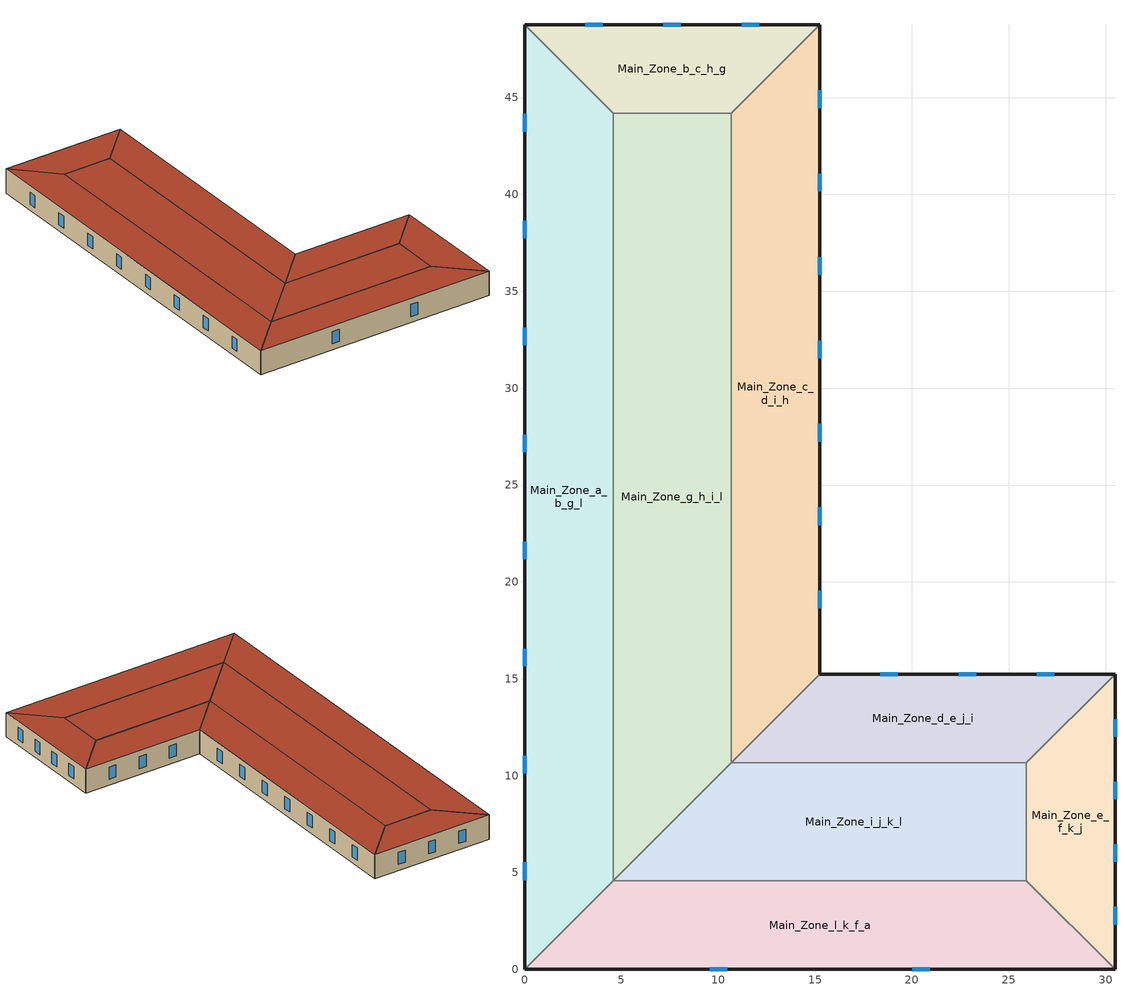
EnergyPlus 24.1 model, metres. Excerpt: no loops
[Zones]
Main_Zone_a_b_g_l
 floor ground (BotFloorConstruction): 0,0 0,48.77 4.57,44.19 4.57,4.57 z0
 wall outside (FaceBrkIns4LWConcBlkGyp_R-17): 0,48.77 0,0 z0:3.05
 wall to Main_Zone_l_k_f_a (IntWallConstruction): 0,0 4.57,4.57 z0:3.05
 wall to Main_Zone_g_h_i_l (IntWallConstruction): 4.57,44.19 4.57,4.57 z0:3.05
 window (WinLib_2003): 0,5.52 0,4.61 / 0,11.04 0,10.13 / 0,16.56 0,15.65 / 0,22.08 0,21.17 / 0,27.6 0,26.69 / 0,33.12 0,32.21 / 0,38.64 0,37.73 / 0,44.16 0,43.25 z0.76:2.29
 roof outside (SlagFeltIns6LWConcGapAcoTile_R-21): 4.57,4.57 4.57,44.19 0,48.77 0,0 z3.05
Main_Zone_b_c_h_g
 floor ground (BotFloorConstruction): 0,48.77 15.24,48.77 10.67,44.19 4.57,44.19 z0
 wall outside (FaceBrkIns4LWConcBlkGyp_R-17): 15.24,48.77 0,48.77 z0:3.05
 wall to Main_Zone_a_b_g_l (IntWallConstruction): 4.57,44.19 0,48.77 z0:3.05
 wall to Main_Zone_g_h_i_l (IntWallConstruction): 10.67,44.19 4.57,44.19 z0:3.05
 window (WinLib_2003): 4.04,48.77 3.12,48.77 / 8.08,48.77 7.16,48.77 / 12.12,48.77 11.2,48.77 z0.76:2.29
 roof outside (SlagFeltIns6LWConcGapAcoTile_R-21): 4.57,44.19 10.67,44.19 15.24,48.77 0,48.77 z3.05
Main_Zone_c_d_i_h
 floor ground (BotFloorConstruction): 15.24,48.77 15.24,15.24 10.67,10.67 10.67,44.19 z0
 wall outside (FaceBrkIns4LWConcBlkGyp_R-17): 15.24,15.24 15.24,48.77 z0:3.05
 wall to Main_Zone_b_c_h_g (IntWallConstruction): 15.24,48.77 10.67,44.19 z0:3.05
 wall to Main_Zone_g_h_i_l (IntWallConstruction): 10.67,10.67 10.67,44.19 z0:3.05
 window (WinLib_2003): 15.24,44.46 15.24,45.37 / 15.24,40.16 15.24,41.07 / 15.24,35.85 15.24,36.76 / 15.24,31.55 15.24,32.46 / 15.24,27.24 15.24,28.15 / 15.24,22.94 15.24,23.85 / 15.24,18.63 15.24,19.54 z0.76:2.29
 roof outside (SlagFeltIns6LWConcGapAcoTile_R-21): 10.67,44.19 10.67,10.67 15.24,15.24 15.24,48.77 z3.05
Main_Zone_d_e_j_i
 floor ground (BotFloorConstruction): 15.24,15.24 30.48,15.24 25.91,10.67 10.67,10.67 z0
 wall outside (FaceBrkIns4LWConcBlkGyp_R-17): 30.48,15.24 15.24,15.24 z0:3.05
 wall to Main_Zone_c_d_i_h (IntWallConstruction): 10.67,10.67 15.24,15.24 z0:3.05
 wall to Main_Zone_i_j_k_l (IntWallConstruction): 25.91,10.67 10.67,10.67 z0:3.05
 window (WinLib_2003): 19.28,15.24 18.36,15.24 / 23.32,15.24 22.4,15.24 / 27.35,15.24 26.44,15.24 z0.76:2.29
 roof outside (SlagFeltIns6LWConcGapAcoTile_R-21): 10.67,10.67 25.91,10.67 30.48,15.24 15.24,15.24 z3.05
Main_Zone_e_f_k_j
 floor ground (BotFloorConstruction): 30.48,15.24 30.48,0 25.91,4.57 25.91,10.67 z0
 wall outside (FaceBrkIns4LWConcBlkGyp_R-17): 30.48,0 30.48,15.24 z0:3.05
 wall to Main_Zone_d_e_j_i (IntWallConstruction): 30.48,15.24 25.91,10.67 z0:3.05
 wall to Main_Zone_i_j_k_l (IntWallConstruction): 25.91,4.57 25.91,10.67 z0:3.05
 window (WinLib_2003): 30.48,12.01 30.48,12.92 / 30.48,8.78 30.48,9.69 / 30.48,5.55 30.48,6.46 / 30.48,2.32 30.48,3.23 z0.76:2.29
 roof outside (SlagFeltIns6LWConcGapAcoTile_R-21): 25.91,10.67 25.91,4.57 30.48,0 30.48,15.24 z3.05
Main_Zone_g_h_i_l
 floor ground (BotFloorConstruction): 4.57,44.19 10.67,44.19 10.67,10.67 4.57,4.57 z0
 wall to Main_Zone_i_j_k_l (IntWallConstruction): 10.67,10.67 4.57,4.57 z0:3.05
 roof outside (SlagFeltIns6LWConcGapAcoTile_R-21): 4.57,4.57 10.67,10.67 10.67,44.19 4.57,44.19 z3.05
Main_Zone_i_j_k_l
 floor ground (BotFloorConstruction): 10.67,10.67 25.91,10.67 25.91,4.57 4.57,4.57 z0
 wall to Main_Zone_l_k_f_a (IntWallConstruction): 25.91,4.57 4.57,4.57 z0:3.05
 roof outside (SlagFeltIns6LWConcGapAcoTile_R-21): 4.57,4.57 25.91,4.57 25.91,10.67 10.67,10.67 z3.05
Main_Zone_l_k_f_a
 floor ground (BotFloorConstruction): 4.57,4.57 25.91,4.57 30.48,0 0,0 z0
 wall outside (FaceBrkIns4LWConcBlkGyp_R-17): 0,0 30.48,0 z0:3.05
 wall to Main_Zone_e_f_k_j (IntWallConstruction): 25.91,4.57 30.48,0 z0:3.05
 window (WinLib_2003): 20.01,0 20.93,0 / 9.55,0 10.46,0 z0.76:2.29
 roof outside (SlagFeltIns6LWConcGapAcoTile_R-21): 0,0 30.48,0 25.91,4.57 4.57,4.57 z3.05
[Building]
LBuilding-G000: Loads convergence tolerance value=0.04; Maximum number of warmup days=20; Minimum number of warmup days=6; North axis=0; Solar distribution=FullInteriorAndExterior; Temperature convergence tolerance value=0.4; Terrain=Suburbs
[Site:GroundTemperature:BuildingSurface]
20.03, 20.03, 20.13, 20.3, 20.43, 20.52, 20.62, 20.77, 20.78, 20.55, 20.44, 20.2
[Site:Location]
CHICAGO_IL_USA TMY2-94846: Elevation=190; Latitude=41.78; Longitude=-87.75; Time zone=-6
[SizingPeriod:DesignDay] Barometric pressure=99063; Day of month=21; Daylight saving time indicator=No; Humidity condition type=WetBulb; Rain indicator=No; Snow indicator=No; Solar model indicator=ASHRAEClearSky
Name | Daily dry bulb temperature range | Day type | Maximum dry bulb temperature | Month | Sky clearness | Wetbulb or dewpoint at maximum dry bulb | Wind direction | Wind speed
CHICAGO_IL_USA Annual Cooling 1% Design Conditions DB/MCWB | 10.7 | SummerDesignDay | 31.5 | 7 | 1 | 23 | 230 | 5.3
CHICAGO_IL_USA Annual Heating 99% Design Conditions DB | 0 | WinterDesignDay | -17.3 | 1 | 0 | -17.3 | 270 | 4.9
[Construction]
BotFloorConstruction: ConcForBotFloor
FaceBrkIns4LWConcBlkGyp_R-17: HF-A2, R-17, HF-C2, HF-E1
FurnitureConstruction: FurnitureMaterial
IntWallConstruction: GypForInterior, AirGap, ConcForInterior, AirGap, GypForInterior
SlagFeltIns6LWConcGapAcoTile_R-21: HF-E2, HF-E3, R-21, HF-C15, AirGap, HF-E5
WinLib_2003: CLEAR 6MM, AIR 6MM, CLEAR 6MM
[Material] Thermal absorptance=0.9
Name | Conductivity | Density | Roughness | Solar absorptance | Specific heat | Thickness | Visible absorptance
ConcForBotFloor | 1.73 | 2243 | Smooth | 0.65 | 837 | 0.1524 | 0.65
ConcForInterior | 0.5708 | 609 | Smooth | 0.65 | 837 | 0.2033 | 0.65
FurnitureMaterial | 11 | 544.62 | MediumSmooth | 0.78 | 1210 | 0.1 | 0.78
GypForInterior; HF-E1 | 0.7264 | 1602 | Smooth | 0.92 | 837 | 0.0191 | 0.92
HF-A2 | 1.332 | 2082 | Smooth | 0.93 | 920 | 0.1016 | 0.93
HF-C2 | 0.3805 | 609 | Smooth | 0.65 | 837 | 0.1015 | 0.65
HF-C15 | 0.173 | 641 | Smooth | 0.65 | 837 | 0.1524 | 0.65
HF-E2 | 1.436 | 881 | Smooth | 0.55 | 1674 | 0.0127 | 0.55
HF-E3 | 0.1903 | 1121 | Smooth | 0.75 | 1674 | 0.0095 | 0.75
HF-E5 | 0.0605 | 481 | Smooth | 0.32 | 837 | 0.0191 | 0.32
[Material:AirGap]
AirGap: Thermal resistance=0.1762
[Material:NoMass] Roughness=Rough; Solar absorptance=0.75; Thermal absorptance=0.9; Visible absorptance=0.75
Name | Thermal resistance
R-17 | 2.991904
R-21 | 3.695882
[WindowMaterial:Gas]
AIR 6MM: Gas type=Air; Thickness=0.0063
[WindowMaterial:Glazing]
CLEAR 6MM: Back side infrared hemispherical emissivity=0.84; Back side solar reflectance at normal incidence=0.071; Back side visible reflectance at normal incidence=0.08; Conductivity=0.9; Front side infrared hemispherical emissivity=0.84; Front side solar reflectance at normal incidence=0.071; Front side visible reflectance at normal incidence=0.08; Infrared transmittance at normal incidence=0; Optical data type=SpectralAverage; Solar transmittance at normal incidence=0.775; Thickness=0.006; Visible transmittance at normal incidence=0.881
[AvailabilityManager:NightCycle]
VAV WITH REHEAT Availability Manager: Applicability schedule=ALWAYS_ON; Control type=StayOff; Cycling run time=1800; Cycling run time control type=FixedRunTime; Fan schedule=FanAvailSched; Thermostat tolerance=1
[ElectricEquipment] Design level calculation method=Watts/Area; End use subcategory=0; Fraction latent=0; Fraction lost=0; Fraction radiant=0.25; Schedule=Elec_office_Sch; Watts per floor area=2.36625
Name | Zone or zonelist or space or spacelist
Main_Zone_a_b_g_l_Elec | Main_Zone_a_b_g_l
Main_Zone_b_c_h_g_Elec | Main_Zone_b_c_h_g
Main_Zone_c_d_i_h_Elec | Main_Zone_c_d_i_h
Main_Zone_d_e_j_i_Elec | Main_Zone_d_e_j_i
Main_Zone_e_f_k_j_Elec | Main_Zone_e_f_k_j
Main_Zone_g_h_i_l_Elec | Main_Zone_g_h_i_l
Main_Zone_i_j_k_l_Elec | Main_Zone_i_j_k_l
Main_Zone_l_k_f_a_Elec | Main_Zone_l_k_f_a
[InternalMass] Construction=FurnitureConstruction
Name | Zone or zonelist | Surface area
Main_Zone_a_b_g_l_Furniture1; Main_Zone_a_b_g_l_Furniture2 | Main_Zone_a_b_g_l | 90.7639
Main_Zone_b_c_h_g_Furniture1; Main_Zone_b_c_h_g_Furniture2 | Main_Zone_b_c_h_g | 21.9085
Main_Zone_c_d_i_h_Furniture1; Main_Zone_c_d_i_h_Furniture2 | Main_Zone_c_d_i_h | 68.8553
Main_Zone_d_e_j_i_Furniture1; Main_Zone_d_e_j_i_Furniture2 | Main_Zone_d_e_j_i | 31.2979
Main_Zone_e_f_k_j_Furniture1; Main_Zone_e_f_k_j_Furniture2 | Main_Zone_e_f_k_j | 21.9085
Main_Zone_g_h_i_l_Furniture1; Main_Zone_g_h_i_l_Furniture2 | Main_Zone_g_h_i_l | 100.153
Main_Zone_i_j_k_l_Furniture1; Main_Zone_i_j_k_l_Furniture2 | Main_Zone_i_j_k_l | 50.0766
Main_Zone_l_k_f_a_Furniture1; Main_Zone_l_k_f_a_Furniture2 | Main_Zone_l_k_f_a | 53.2064
[Lights] Design level calculation method=Watts/Area; End use subcategory=GeneralLights; Fraction radiant=0.37; Fraction replaceable=0; Fraction visible=0.18; Return air fraction=0; Schedule=Lights_office_Sch; Watts per floor area=5.52125
Name | Zone or zonelist or space or spacelist
Main_Zone_a_b_g_l_Lite | Main_Zone_a_b_g_l
Main_Zone_b_c_h_g_Lite | Main_Zone_b_c_h_g
Main_Zone_c_d_i_h_Lite | Main_Zone_c_d_i_h
Main_Zone_d_e_j_i_Lite | Main_Zone_d_e_j_i
Main_Zone_e_f_k_j_Lite | Main_Zone_e_f_k_j
Main_Zone_g_h_i_l_Lite | Main_Zone_g_h_i_l
Main_Zone_i_j_k_l_Lite | Main_Zone_i_j_k_l
Main_Zone_l_k_f_a_Lite | Main_Zone_l_k_f_a
[People] Activity level schedule=Activity_office_Sch; Floor area per person=23.22349; Fraction radiant=0.2; Number of people calculation method=Area/Person; Number of people schedule=People_office_Sch; Sensible heat fraction=Autocalculate
Name | Zone or zonelist or space or spacelist
Main_Zone_a_b_g_l_Peop | Main_Zone_a_b_g_l
Main_Zone_b_c_h_g_Peop | Main_Zone_b_c_h_g
Main_Zone_c_d_i_h_Peop | Main_Zone_c_d_i_h
Main_Zone_d_e_j_i_Peop | Main_Zone_d_e_j_i
Main_Zone_e_f_k_j_Peop | Main_Zone_e_f_k_j
Main_Zone_g_h_i_l_Peop | Main_Zone_g_h_i_l
Main_Zone_i_j_k_l_Peop | Main_Zone_i_j_k_l
Main_Zone_l_k_f_a_Peop | Main_Zone_l_k_f_a
[Zone] Ceiling height=3.047851; Floor area=Autocalculate; Multiplier=1; Type=1; Volume=0; Zone inside convection algorithm=TARP
Main_Zone_a_b_g_l; Main_Zone_b_c_h_g; Main_Zone_c_d_i_h; Main_Zone_d_e_j_i; Main_Zone_e_f_k_j; Main_Zone_g_h_i_l; Main_Zone_i_j_k_l; Main_Zone_l_k_f_a
[Schedule:Compact]
ALWAYS_ON: Through: 12/31, For: AllDays, Until: 24:00, 1
Activity_office_Sch: Through: 12/31, For: AllDays, Until: 24:00, 120
Elec_office_Sch: Through: 12/31, For: Weekdays, Until: 8:00, 0.333333, Until: 18:00, 1, Until: 24:00, 0.333333, For: Saturday, Until: 8:00, 0.333333, Until: 18:00, 1, Until: 24:00, 0.333333, For: Sunday AllOtherDays, Until: 8:00, 0.333333, Until: 18:00, 1, Until: 24:00, 0.333333
FanAvailSched: Through: 12/31, For: WeekDays CustomDay1 CustomDay2, Until: 7:00, 0, Until: 21:00, 1, Until: 24:00, 0, For: Weekends Holiday, Until: 24:00, 0, For: SummerDesignDay, Until: 24:00, 1, For: WinterDesignDay, Until: 24:00, 1
Lights_office_Sch: Through: 12/31, For: Weekdays, Until: 8:00, 0.142857, Until: 18:00, 1, Until: 24:00, 0.142857, For: Saturday, Until: 8:00, 0.142857, Until: 18:00, 1, Until: 24:00, 0.142857, For: Sunday AllOtherDays, Until: 8:00, 0.142857, Until: 18:00, 1, Until: 24:00, 0.142857
People_office_Sch: Through: 12/31, For: Weekdays, Until: 8:00, 0.05, Until: 18:00, 1, Until: 24:00, 0.05, For: Saturday, Until: 8:00, 0, Until: 18:00, 0.3, Until: 24:00, 0, For: Sunday AllOtherDays, Until: 8:00, 0, Until: 18:00, 0.05, Until: 24:00, 0
